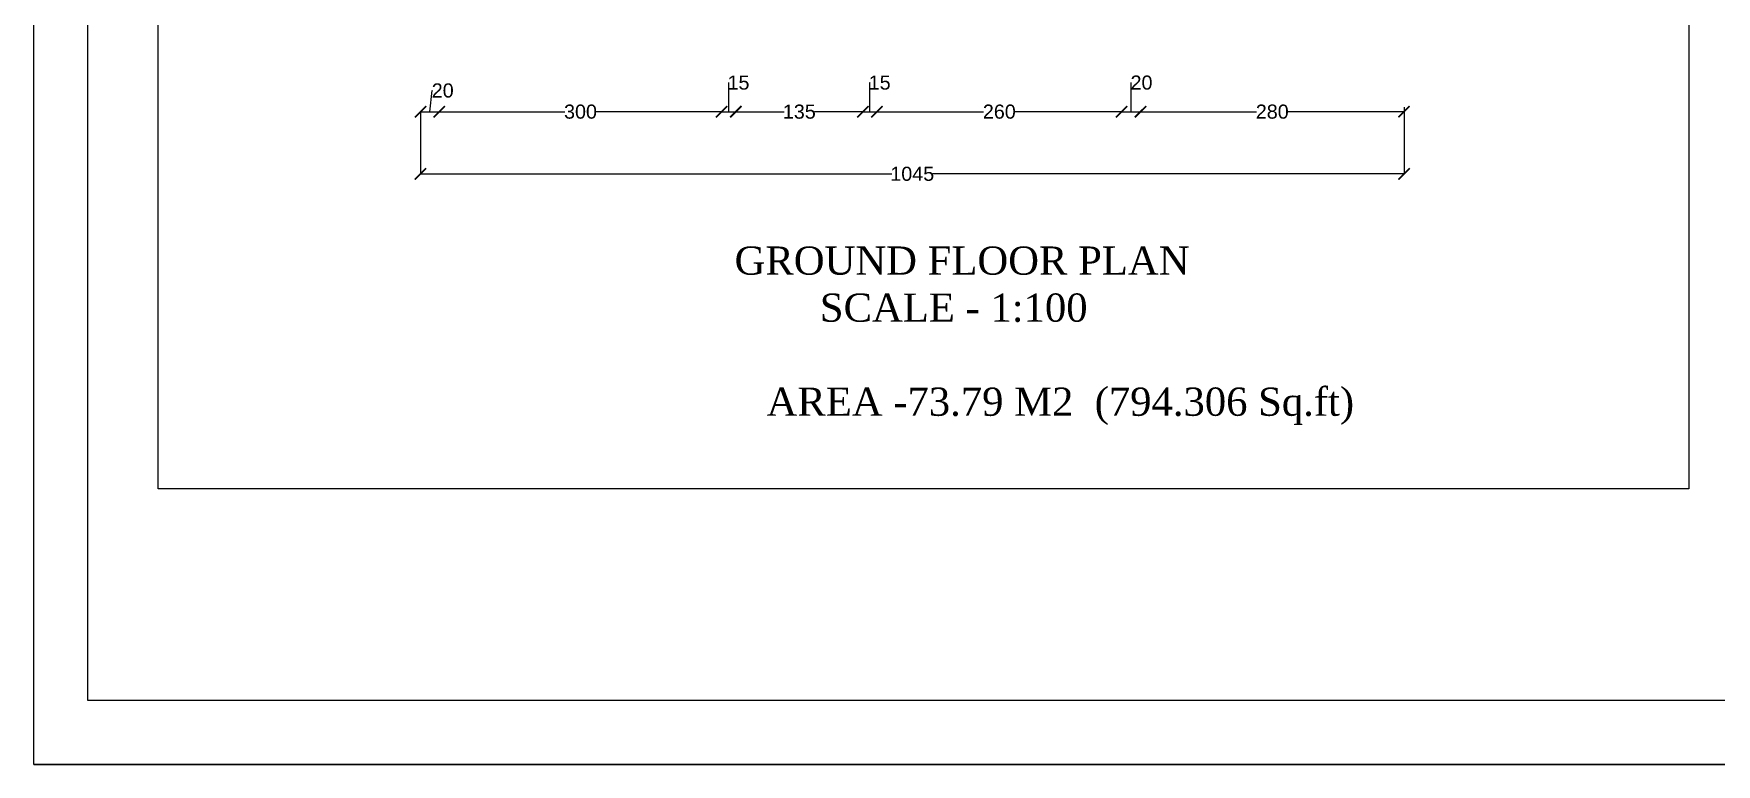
# Model space of a CAD drawing. Header units: centimetres. Extents: x -992 to 575039, y -1394 to 978780.
# Drawn here: x 6286 to 8074, y -1394 to -617 of the extents above; entities that cross this region are included whole.
import ezdxf

# ---------------------------------------------------------------- set-up
doc = ezdxf.new("R2010")
doc.units = ezdxf.units.CM
for name, color, linetype in [('dimension', 7, 'Continuous'), ('furniture', 7, 'Continuous'), ('Tittle', 2, 'Continuous')]:
    doc.layers.add(name, color=color, linetype=linetype)
doc.styles.get("Standard").update_dxf_attribs({"font": 'arial.ttf'})
doc.dimstyles.new('Jeeva', dxfattribs={"dimtxt": 15, "dimasz": 12, "dimexe": 0.18, "dimexo": 0.0625, "dimgap": 0.09, "dimtad": 0, "dimtih": 1, "dimtoh": 1, "dimdec": 0, "dimzin": 0, "dimdsep": 46, "dimtxsty": 'Standard', "dimblk": 'ARCHTICK', "dimcen": 0.091, "dimadec": 0, "dimazin": 0, "dimtfac": 1, "dimtdec": 0, "dimtofl": 0, "dimtmove": 0, "dimatfit": 3, "dimfxl": 1, "dimtolj": 1, "dimtzin": 0, "dimarcsym": 0})

# ---------------------------------------------------------------- blocks, each defined once
blk = doc.blocks.new('_ArchTick')
at = {"color": 0, "linetype": 'ByBlock', "const_width": 0.15}
blk.add_lwpolyline([(-0.5, -0.5), (0.5, 0.5)], dxfattribs=at)
blk = doc.blocks.new('*D94')
at = {"color": 0, "lineweight": -2, "transparency": 16777216}
for p, q in [((6707.3, -700.4), (6709.8, -677.9)), ((6709.8, -677.9), (6710, -677.9)), ((6697.3, -700.3), (6697.3, -700.2)), ((6697.3, -700.4), (6717.3, -700.4)), ((6717.3, -700.3), (6717.3, -700.2))]:
    blk.add_line(p, q, dxfattribs=at)
at = {"layer": 'Defpoints', "color": 0, "transparency": 16777216}
for p in [(6697.3, -700.4), (6717.3, -700.4), (6717.3, -700.4)]:
    blk.add_point(p, dxfattribs=at)
at = {"color": 0, "lineweight": -2, "transparency": 16777216, "xscale": 12, "yscale": 12, "zscale": 12, "rotation": 180}
blk.add_blockref('_ArchTick', (6697.3, -700.4), dxfattribs=at)
at = {"color": 0, "lineweight": -2, "transparency": 16777216, "xscale": 12, "yscale": 12, "zscale": 12}
blk.add_blockref('_ArchTick', (6717.3, -700.4), dxfattribs=at)
at = {"color": 0, "transparency": 16777216, "insert": (6720.9, -677.9), "char_height": 15, "attachment_point": 5}
blk.add_mtext('\\A1;20', dxfattribs=at)
blk = doc.blocks.new('*D95')
at = {"color": 0, "lineweight": -2, "transparency": 16777216}
for p, q in [((6717.3, -700.3), (6717.3, -700.2)), ((6717.3, -700.4), (6850.7, -700.4)), ((7017.3, -700.4), (6884, -700.4)), ((7017.3, -700.3), (7017.3, -700.2))]:
    blk.add_line(p, q, dxfattribs=at)
at = {"layer": 'Defpoints', "color": 0, "transparency": 16777216}
for p in [(6717.3, -700.4), (7017.3, -700.4), (7017.3, -700.4)]:
    blk.add_point(p, dxfattribs=at)
at = {"color": 0, "lineweight": -2, "transparency": 16777216, "xscale": 12, "yscale": 12, "zscale": 12, "rotation": 180}
blk.add_blockref('_ArchTick', (6717.3, -700.4), dxfattribs=at)
at = {"color": 0, "lineweight": -2, "transparency": 16777216, "xscale": 12, "yscale": 12, "zscale": 12}
blk.add_blockref('_ArchTick', (7017.3, -700.4), dxfattribs=at)
at = {"color": 0, "transparency": 16777216, "insert": (6867.3, -700.4), "char_height": 15, "attachment_point": 5}
blk.add_mtext('\\A1;300', dxfattribs=at)
blk = doc.blocks.new('*D96')
at = {"color": 0, "lineweight": -2, "transparency": 16777216}
for p, q in [((7024.8, -700.4), (7024.8, -669.5)), ((7024.8, -669.5), (7025, -669.5)), ((7017.3, -700.3), (7017.3, -700.2)), ((7017.3, -700.4), (7032.3, -700.4)), ((7032.3, -700.3), (7032.3, -700.2))]:
    blk.add_line(p, q, dxfattribs=at)
at = {"layer": 'Defpoints', "color": 0, "transparency": 16777216}
for p in [(7017.3, -700.4), (7032.3, -700.4), (7032.3, -700.4)]:
    blk.add_point(p, dxfattribs=at)
at = {"color": 0, "lineweight": -2, "transparency": 16777216, "xscale": 12, "yscale": 12, "zscale": 12, "rotation": 180}
blk.add_blockref('_ArchTick', (7017.3, -700.4), dxfattribs=at)
at = {"color": 0, "lineweight": -2, "transparency": 16777216, "xscale": 12, "yscale": 12, "zscale": 12}
blk.add_blockref('_ArchTick', (7032.3, -700.4), dxfattribs=at)
at = {"color": 0, "transparency": 16777216, "insert": (7035.2, -669.5), "char_height": 15, "attachment_point": 5}
blk.add_mtext('\\A1;15', dxfattribs=at)
blk = doc.blocks.new('*D97')
at = {"color": 0, "lineweight": -2, "transparency": 16777216}
for p, q in [((7032.3, -700.3), (7032.3, -700.2)), ((7032.3, -700.4), (7083.8, -700.4)), ((7167.3, -700.4), (7115.8, -700.4)), ((7167.3, -700.3), (7167.3, -700.2))]:
    blk.add_line(p, q, dxfattribs=at)
at = {"layer": 'Defpoints', "color": 0, "transparency": 16777216}
for p in [(7032.3, -700.4), (7167.3, -700.4), (7167.3, -700.4)]:
    blk.add_point(p, dxfattribs=at)
at = {"color": 0, "lineweight": -2, "transparency": 16777216, "xscale": 12, "yscale": 12, "zscale": 12, "rotation": 180}
blk.add_blockref('_ArchTick', (7032.3, -700.4), dxfattribs=at)
at = {"color": 0, "lineweight": -2, "transparency": 16777216, "xscale": 12, "yscale": 12, "zscale": 12}
blk.add_blockref('_ArchTick', (7167.3, -700.4), dxfattribs=at)
at = {"color": 0, "transparency": 16777216, "insert": (7099.8, -700.4), "char_height": 15, "attachment_point": 5}
blk.add_mtext('\\A1;135', dxfattribs=at)
blk = doc.blocks.new('*D98')
at = {"color": 0, "lineweight": -2, "transparency": 16777216}
for p, q in [((7174.8, -700.4), (7174.8, -669.5)), ((7174.8, -669.5), (7175, -669.5)), ((7167.3, -700.3), (7167.3, -700.2)), ((7167.3, -700.4), (7182.3, -700.4)), ((7182.3, -700.3), (7182.3, -700.2))]:
    blk.add_line(p, q, dxfattribs=at)
at = {"layer": 'Defpoints', "color": 0, "transparency": 16777216}
for p in [(7167.3, -700.4), (7182.3, -700.4), (7182.3, -700.4)]:
    blk.add_point(p, dxfattribs=at)
at = {"color": 0, "lineweight": -2, "transparency": 16777216, "xscale": 12, "yscale": 12, "zscale": 12, "rotation": 180}
blk.add_blockref('_ArchTick', (7167.3, -700.4), dxfattribs=at)
at = {"color": 0, "lineweight": -2, "transparency": 16777216, "xscale": 12, "yscale": 12, "zscale": 12}
blk.add_blockref('_ArchTick', (7182.3, -700.4), dxfattribs=at)
at = {"color": 0, "transparency": 16777216, "insert": (7185.2, -669.5), "char_height": 15, "attachment_point": 5}
blk.add_mtext('\\A1;15', dxfattribs=at)
blk = doc.blocks.new('*D99')
at = {"color": 0, "lineweight": -2, "transparency": 16777216}
for p, q in [((7182.3, -700.3), (7182.3, -700.2)), ((7182.3, -700.4), (7295.6, -700.4)), ((7442.3, -700.4), (7329.1, -700.4)), ((7442.3, -700.3), (7442.3, -700.2))]:
    blk.add_line(p, q, dxfattribs=at)
at = {"layer": 'Defpoints', "color": 0, "transparency": 16777216}
for p in [(7182.3, -700.4), (7442.3, -700.4), (7442.3, -700.4)]:
    blk.add_point(p, dxfattribs=at)
at = {"color": 0, "lineweight": -2, "transparency": 16777216, "xscale": 12, "yscale": 12, "zscale": 12, "rotation": 180}
blk.add_blockref('_ArchTick', (7182.3, -700.4), dxfattribs=at)
at = {"color": 0, "lineweight": -2, "transparency": 16777216, "xscale": 12, "yscale": 12, "zscale": 12}
blk.add_blockref('_ArchTick', (7442.3, -700.4), dxfattribs=at)
at = {"color": 0, "transparency": 16777216, "insert": (7312.3, -700.4), "char_height": 15, "attachment_point": 5}
blk.add_mtext('\\A1;260', dxfattribs=at)
blk = doc.blocks.new('*D100')
at = {"color": 0, "lineweight": -2, "transparency": 16777216}
for p, q in [((7452.3, -700.4), (7452.3, -669.5)), ((7452.3, -669.5), (7452.5, -669.5)), ((7442.3, -700.3), (7442.3, -700.2)), ((7442.3, -700.4), (7462.3, -700.4)), ((7462.3, -700.3), (7462.3, -700.2))]:
    blk.add_line(p, q, dxfattribs=at)
at = {"layer": 'Defpoints', "color": 0, "transparency": 16777216}
for p in [(7442.3, -700.4), (7462.3, -700.4), (7462.3, -700.4)]:
    blk.add_point(p, dxfattribs=at)
at = {"color": 0, "lineweight": -2, "transparency": 16777216, "xscale": 12, "yscale": 12, "zscale": 12, "rotation": 180}
blk.add_blockref('_ArchTick', (7442.3, -700.4), dxfattribs=at)
at = {"color": 0, "lineweight": -2, "transparency": 16777216, "xscale": 12, "yscale": 12, "zscale": 12}
blk.add_blockref('_ArchTick', (7462.3, -700.4), dxfattribs=at)
at = {"color": 0, "transparency": 16777216, "insert": (7463.4, -669.5), "char_height": 15, "attachment_point": 5}
blk.add_mtext('\\A1;20', dxfattribs=at)
blk = doc.blocks.new('*D101')
at = {"color": 0, "lineweight": -2, "transparency": 16777216}
for p, q in [((7742.3, -695.6), (7742.3, -700.6)), ((7462.3, -700.3), (7462.3, -700.2)), ((7462.3, -700.4), (7585.6, -700.4)), ((7742.3, -700.4), (7619.1, -700.4))]:
    blk.add_line(p, q, dxfattribs=at)
at = {"layer": 'Defpoints', "color": 0, "transparency": 16777216}
for p in [(7742.3, -695.5), (7462.3, -700.4), (7742.3, -700.4)]:
    blk.add_point(p, dxfattribs=at)
at = {"color": 0, "lineweight": -2, "transparency": 16777216, "xscale": 12, "yscale": 12, "zscale": 12, "rotation": 180}
blk.add_blockref('_ArchTick', (7462.3, -700.4), dxfattribs=at)
at = {"color": 0, "lineweight": -2, "transparency": 16777216, "xscale": 12, "yscale": 12, "zscale": 12}
blk.add_blockref('_ArchTick', (7742.3, -700.4), dxfattribs=at)
at = {"color": 0, "transparency": 16777216, "insert": (7602.3, -700.4), "char_height": 15, "attachment_point": 5}
blk.add_mtext('\\A1;280', dxfattribs=at)
blk = doc.blocks.new('*D102')
at = {"color": 0, "lineweight": -2, "transparency": 16777216}
for p, q in [((6697.3, -700.3), (6697.3, -766.6)), ((7742.3, -700.4), (7742.3, -766.6)), ((6697.3, -766.5), (7198, -766.5)), ((7742.3, -766.5), (7241.7, -766.5))]:
    blk.add_line(p, q, dxfattribs=at)
at = {"layer": 'Defpoints', "color": 0, "transparency": 16777216}
for p in [(6697.3, -700.2), (7742.3, -700.4), (6697.3, -766.5)]:
    blk.add_point(p, dxfattribs=at)
at = {"color": 0, "lineweight": -2, "transparency": 16777216, "xscale": 12, "yscale": 12, "zscale": 12, "rotation": 180}
blk.add_blockref('_ArchTick', (6697.3, -766.5), dxfattribs=at)
at = {"color": 0, "lineweight": -2, "transparency": 16777216, "xscale": 12, "yscale": 12, "zscale": 12}
blk.add_blockref('_ArchTick', (7742.3, -766.5), dxfattribs=at)
at = {"color": 0, "transparency": 16777216, "insert": (7219.8, -766.5), "char_height": 15, "attachment_point": 5}
blk.add_mtext('\\A1;1045', dxfattribs=at)

msp = doc.modelspace()

# ---------------------------------------------------------------- linework, layer by layer
for p, q in [((6286.3, -1394.4), (6286.3, 2805.6)), ((12226.3, -1394.4), (6286.3, -1394.4)), ((6286.3, -1394.4), (12226.3, -1394.4))]:
    msp.add_line(p, q)
msp.add_lwpolyline([(6418.4, 805), (8044.8, 805), (8044.8, -1101.4), (6418.4, -1101.4)], close=True)
at = {"layer": 'furniture'}
msp.add_lwpolyline([(12168.2, 2736.4), (6343.5, 2736.4), (6343.5, -1326.1), (12168.2, -1326.1)], close=True, dxfattribs=at)
at = {"layer": 'Tittle'}
msp.add_lwpolyline([(6286.3, 2805.6), (12237.4, 2805.6), (12237.4, -1394.4), (6286.3, -1394.4)], close=True, dxfattribs=at)

# ---------------------------------------------------------------- texts
at = {"layer": 'dimension', "insert": (7031, -843.7), "char_height": 30, "attachment_point": 1}
msp.add_mtext_dynamic_manual_height_columns('{\\fTimes New Roman|b0|i0|c0|p18;GROUND FLOOR PLAN \\P        SCALE - 1:100\\P\\P   AREA -73.79 M2  (794.306 Sq.ft)}', width=741, gutter_width=1, heights=[0], dxfattribs=at)

# ---------------------------------------------------------------- dimensions: what is measured, and where the dimension line sits
for base, p1, p2, picture, middle in [((7032.3, -700.4), (7017.3, -700.4), (7032.3, -700.4), '*D96', (7025.1, -669.5)), ((7182.3, -700.4), (7167.3, -700.4), (7182.3, -700.4), '*D98', (7175.1, -669.5)), ((7462.3, -700.4), (7442.3, -700.4), (7462.3, -700.4), '*D100', (7452.6, -669.5)), ((7017.3, -700.4), (6717.3, -700.4), (7017.3, -700.4), '*D95', (6867.3, -700.4)), ((7167.3, -700.4), (7032.3, -700.4), (7167.3, -700.4), '*D97', (7099.8, -700.4)), ((7442.3, -700.4), (7182.3, -700.4), (7442.3, -700.4), '*D99', (7312.3, -700.4)), ((7742.3, -700.4), (7462.3, -700.4), (7742.3, -695.5), '*D101', (7602.3, -700.4))]:
    dim = msp.add_linear_dim(base=base, p1=p1, p2=p2, dimstyle='Jeeva', override={"dimtmove": 1})
    dim.commit()
    dim.dimension.update_dxf_attribs({"geometry": picture, "text_midpoint": middle})
dim = msp.add_linear_dim(base=(6717.3, -700.4), p1=(6697.3, -700.4), p2=(6717.3, -700.4), dimstyle='Jeeva', override={"dimtmove": 1})
dim.commit()
dim.dimension.update_dxf_attribs({"geometry": '*D94', "text_midpoint": (6710.1, -677.9), "dimtype": 160})
dim = msp.add_linear_dim(base=(6697.3, -766.5), p1=(7742.3, -700.4), p2=(6697.3, -700.2), dimstyle='Jeeva')
dim.commit()
dim.dimension.update_dxf_attribs({"geometry": '*D102', "text_midpoint": (7219.8, -766.5)})

doc.saveas('drawing.dxf')
